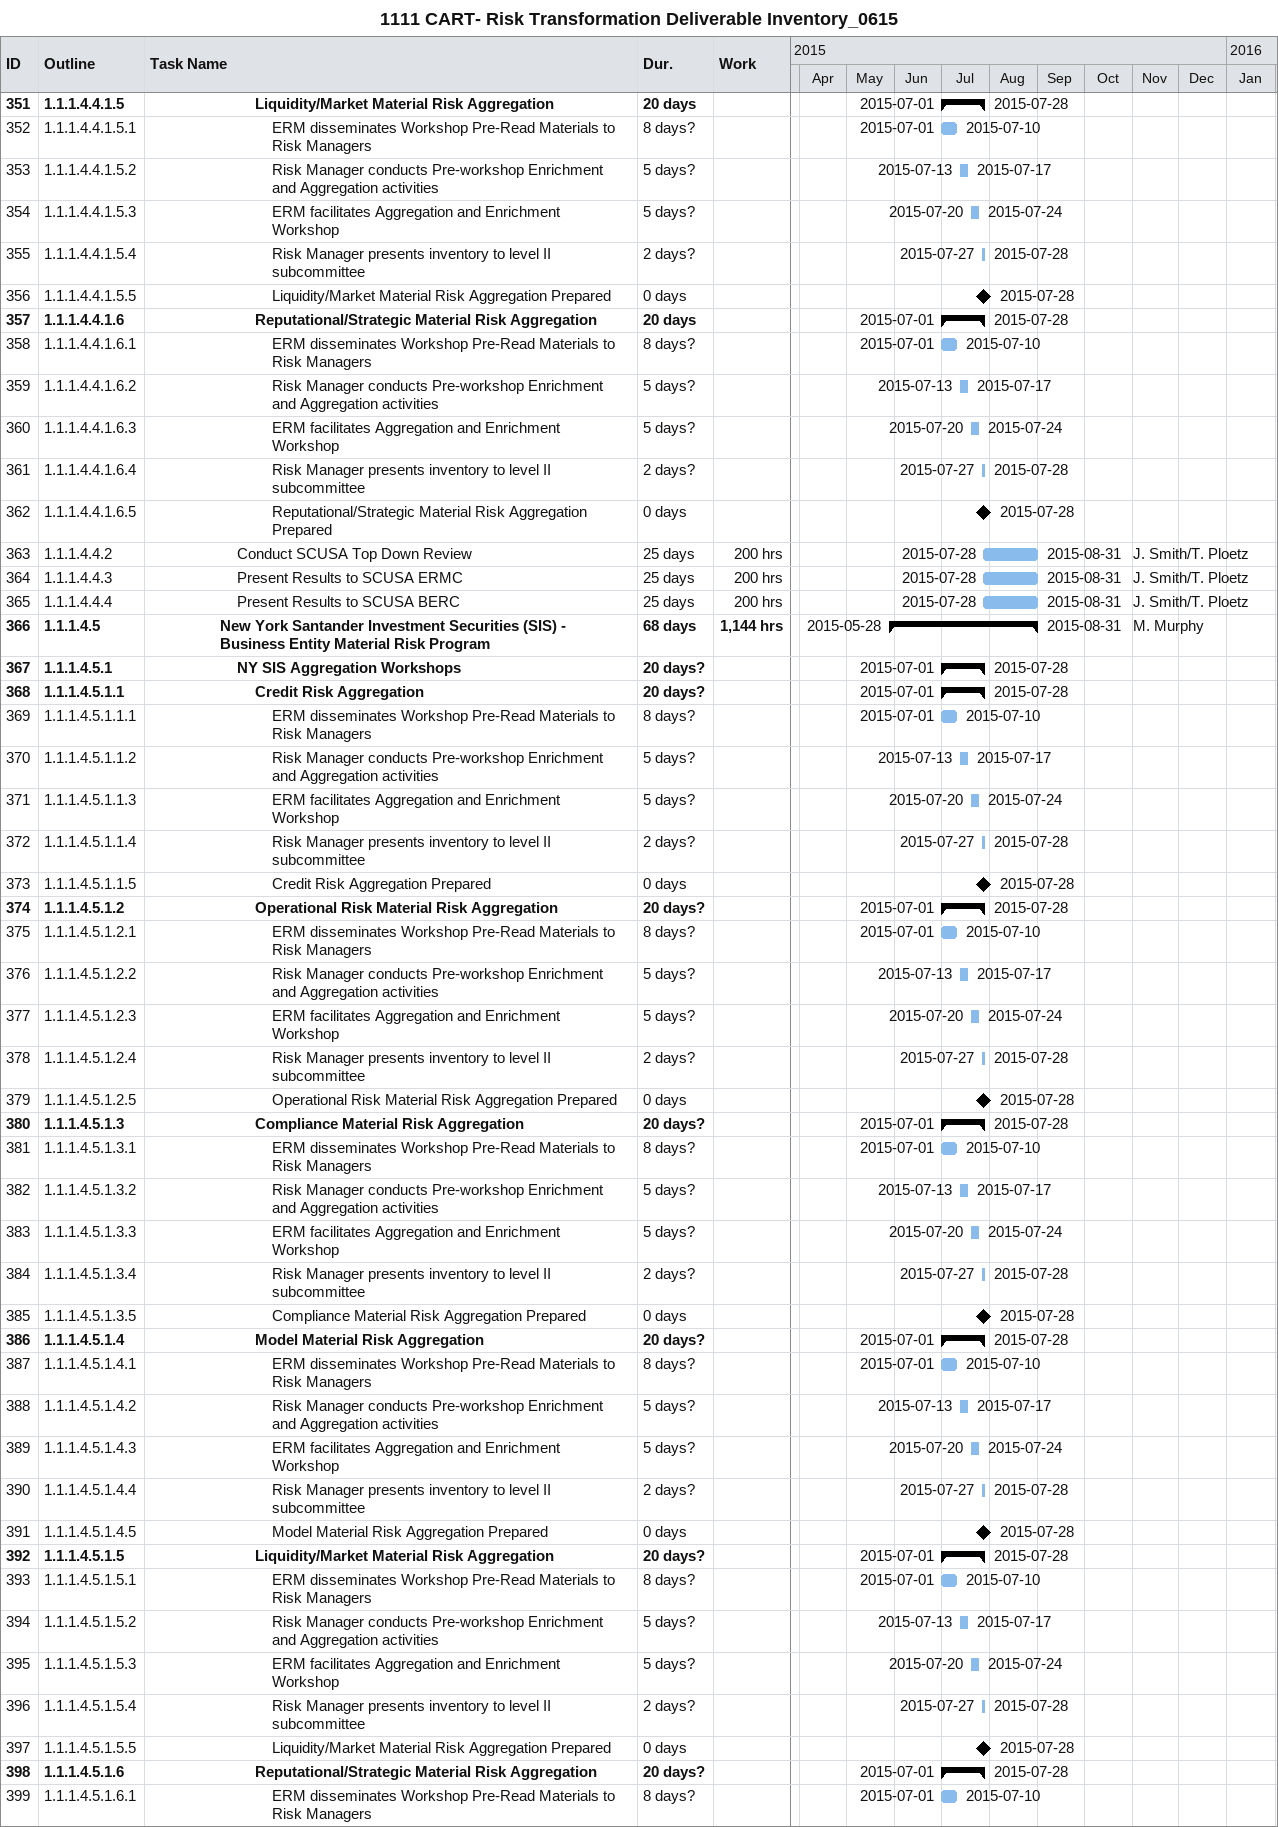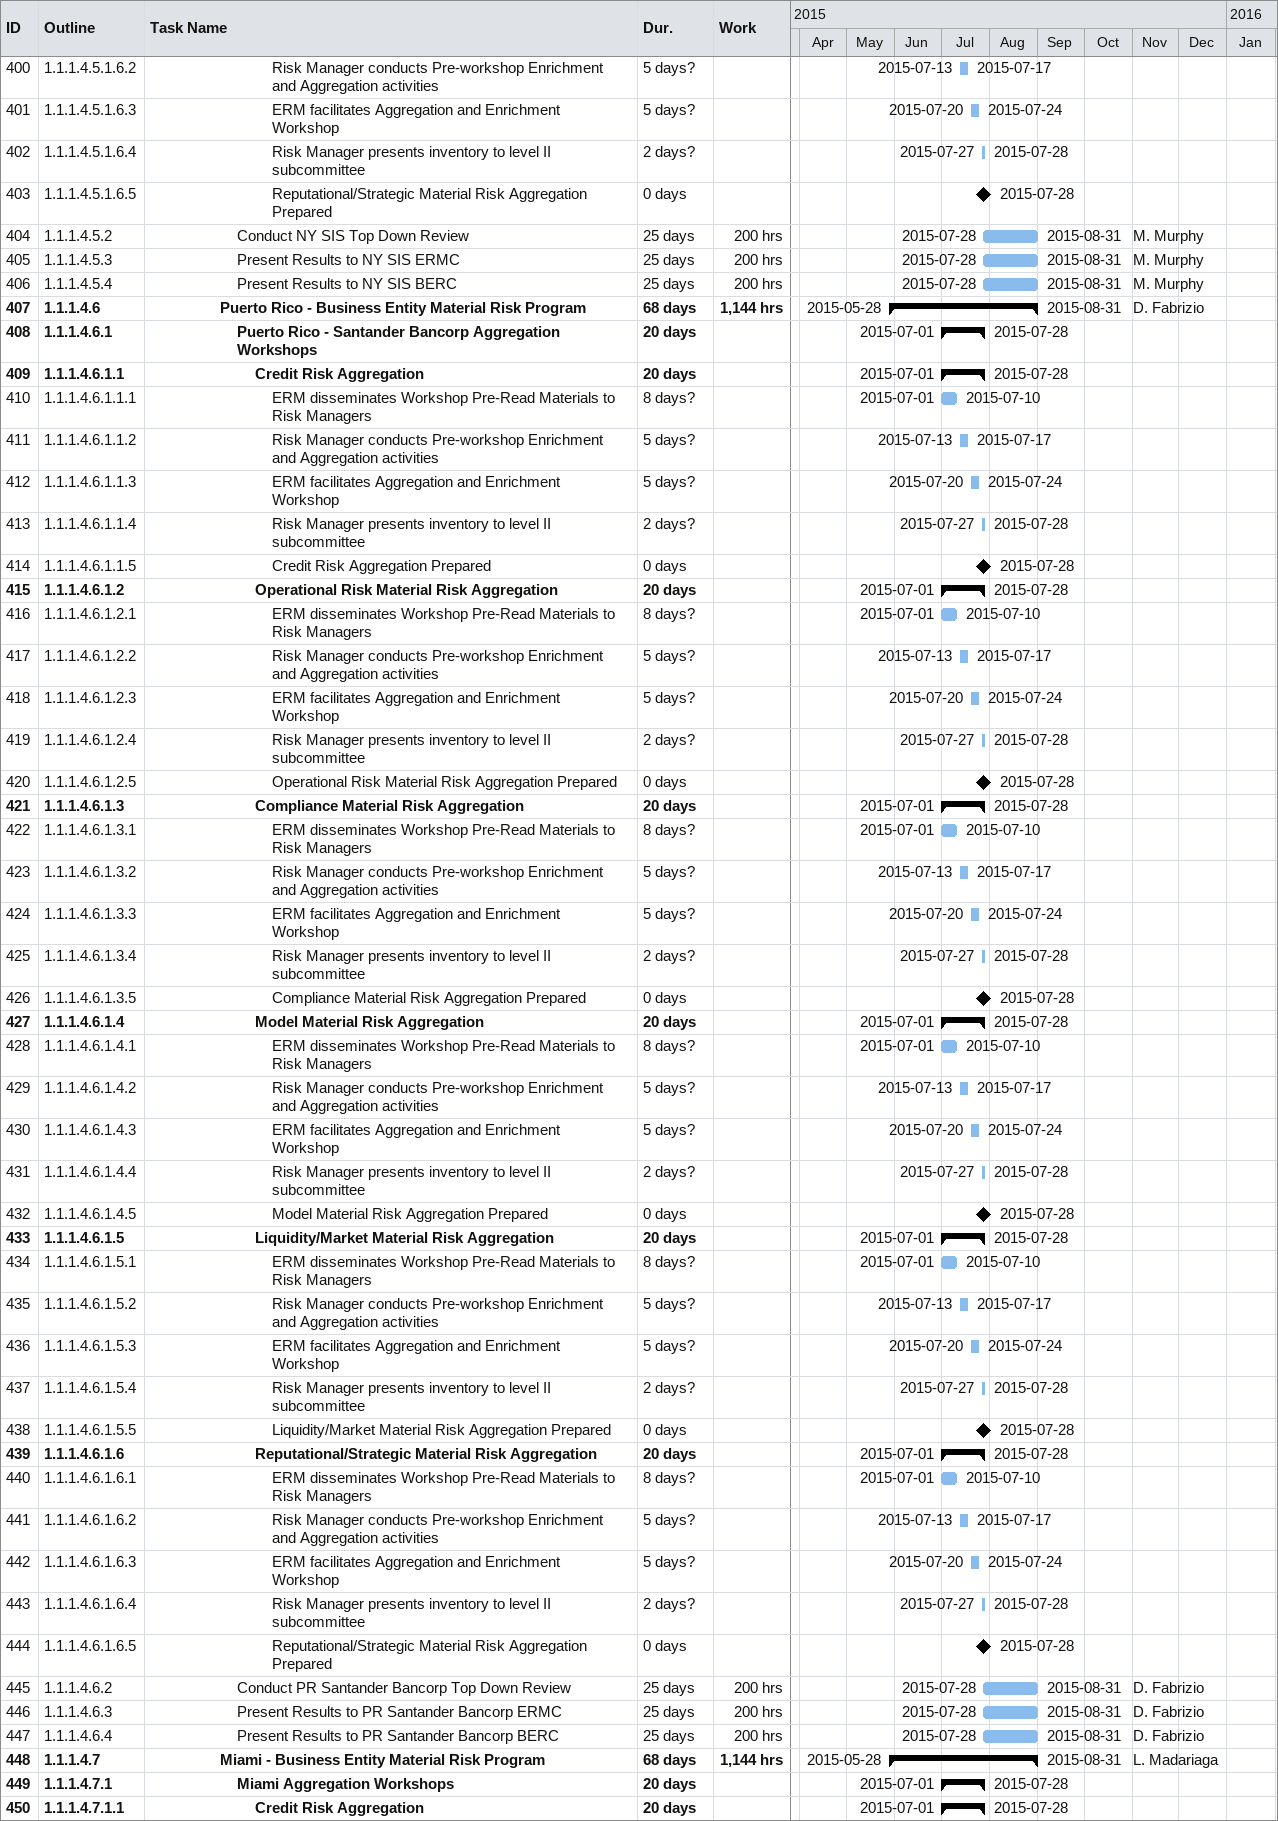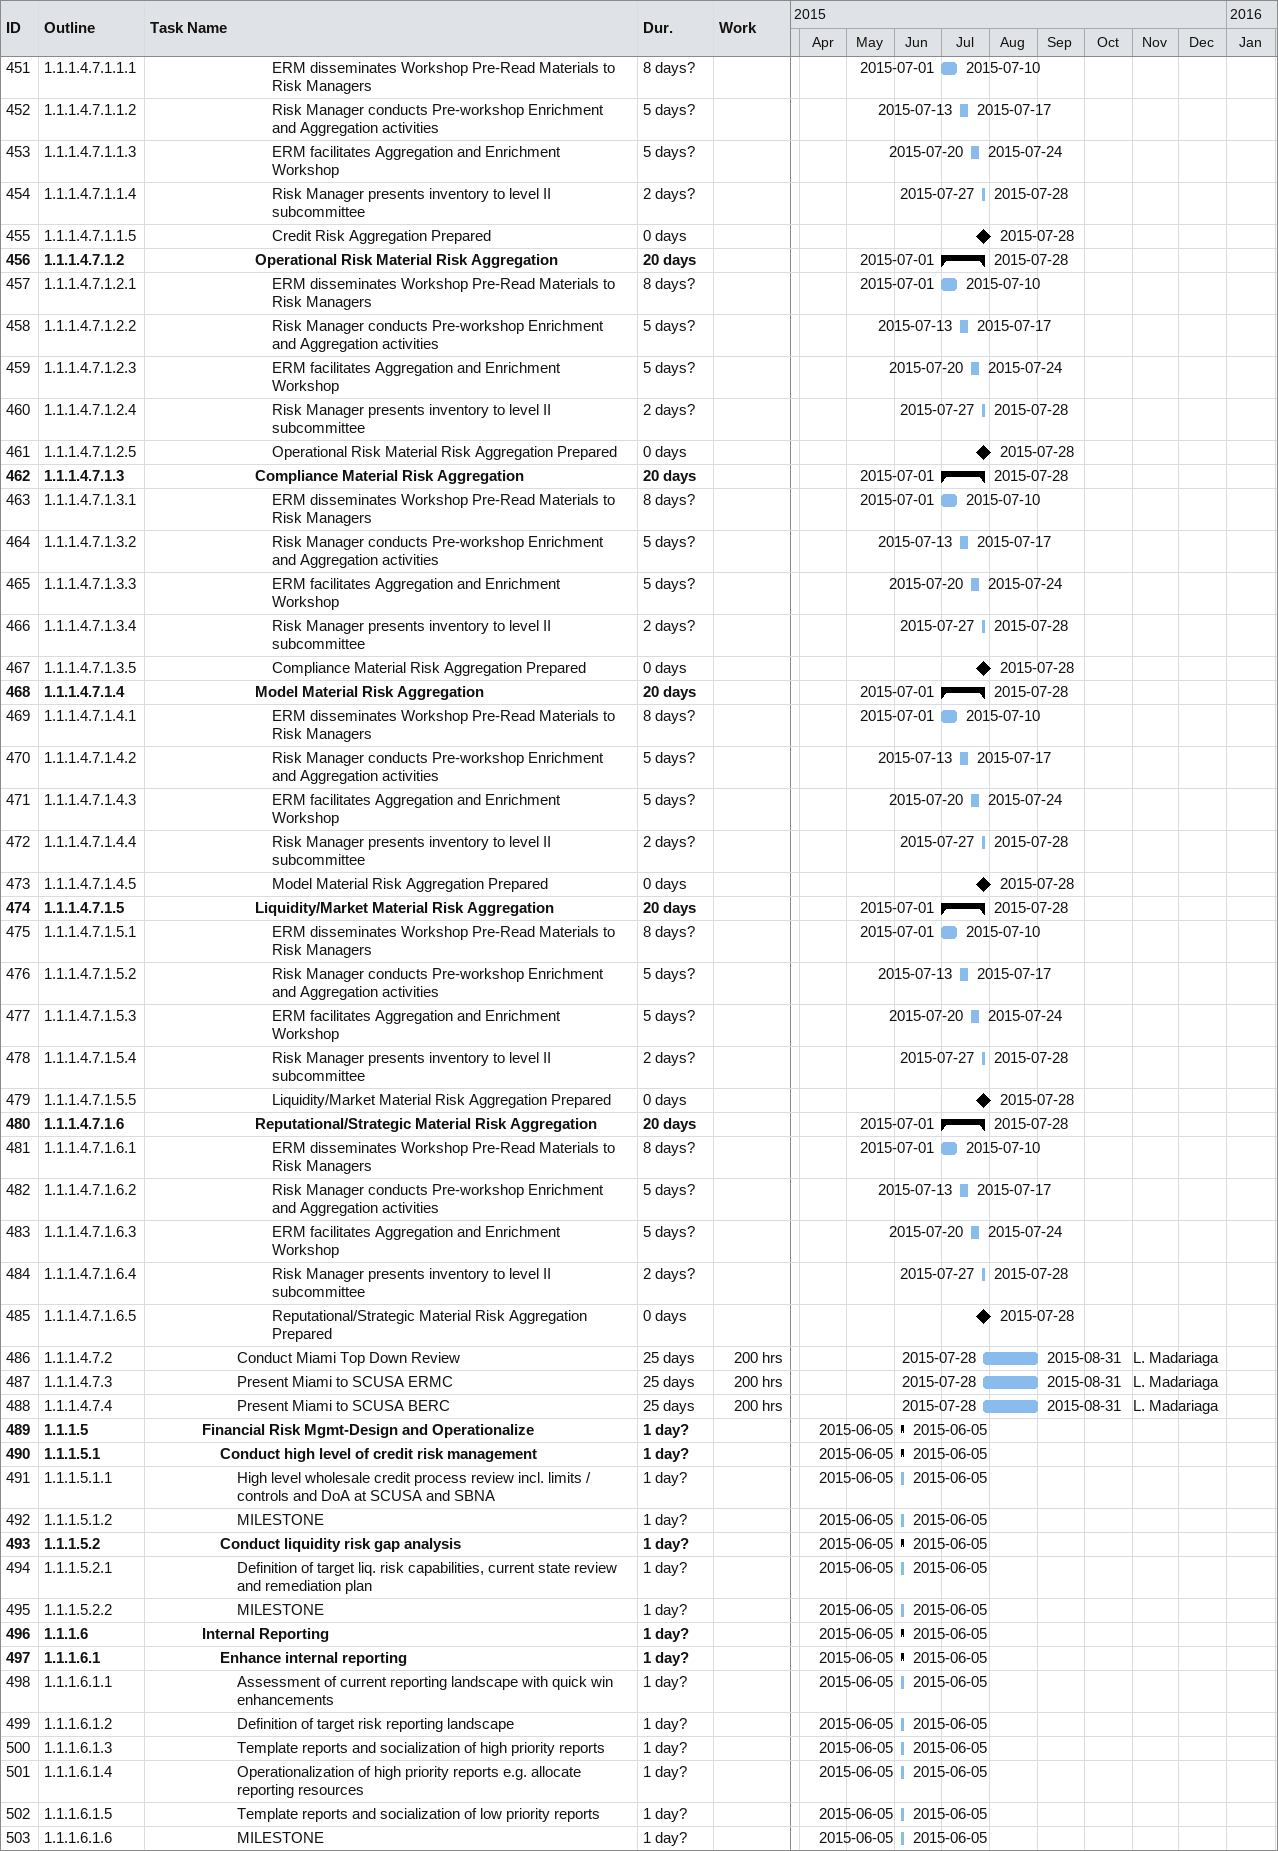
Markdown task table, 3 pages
1111 CART- Risk Transformation Deliverable Inventory_0615

| ID | WBS | Task | Duration | Start | Finish | Resources | Work (h) |
|---|---|---|---|---|---|---|---|
| 351 | 1.1.1.4.4.1.5 | **Liquidity/Market Material Risk Aggregation** | 20d | 2015-07-01 | 2015-07-28 |  |  |
| 352 | 1.1.1.4.4.1.5.1 | ERM disseminates Workshop Pre-Read Materials to Risk Managers | 8d? | 2015-07-01 | 2015-07-10 |  |  |
| 353 | 1.1.1.4.4.1.5.2 | Risk Manager conducts Pre-workshop Enrichment and Aggregation activities | 5d? | 2015-07-13 | 2015-07-17 |  |  |
| 354 | 1.1.1.4.4.1.5.3 | ERM facilitates Aggregation and Enrichment Workshop | 5d? | 2015-07-20 | 2015-07-24 |  |  |
| 355 | 1.1.1.4.4.1.5.4 | Risk Manager presents inventory to level II subcommittee | 2d? | 2015-07-27 | 2015-07-28 |  |  |
| 356 | 1.1.1.4.4.1.5.5 | Liquidity/Market Material Risk Aggregation Prepared | 0d | 2015-07-28 | 2015-07-28 |  |  |
| 357 | 1.1.1.4.4.1.6 | **Reputational/Strategic Material Risk Aggregation** | 20d | 2015-07-01 | 2015-07-28 |  |  |
| 358 | 1.1.1.4.4.1.6.1 | ERM disseminates Workshop Pre-Read Materials to Risk Managers | 8d? | 2015-07-01 | 2015-07-10 |  |  |
| 359 | 1.1.1.4.4.1.6.2 | Risk Manager conducts Pre-workshop Enrichment and Aggregation activities | 5d? | 2015-07-13 | 2015-07-17 |  |  |
| 360 | 1.1.1.4.4.1.6.3 | ERM facilitates Aggregation and Enrichment Workshop | 5d? | 2015-07-20 | 2015-07-24 |  |  |
| 361 | 1.1.1.4.4.1.6.4 | Risk Manager presents inventory to level II subcommittee | 2d? | 2015-07-27 | 2015-07-28 |  |  |
| 362 | 1.1.1.4.4.1.6.5 | Reputational/Strategic Material Risk Aggregation Prepared | 0d | 2015-07-28 | 2015-07-28 |  |  |
| 363 | 1.1.1.4.4.2 | Conduct SCUSA Top Down Review | 25d | 2015-07-28 | 2015-08-31 | J. Smith/T. Ploetz | 200 |
| 364 | 1.1.1.4.4.3 | Present Results to SCUSA ERMC | 25d | 2015-07-28 | 2015-08-31 | J. Smith/T. Ploetz | 200 |
| 365 | 1.1.1.4.4.4 | Present Results to SCUSA BERC | 25d | 2015-07-28 | 2015-08-31 | J. Smith/T. Ploetz | 200 |
| 366 | 1.1.1.4.5 | **New York Santander Investment Securities (SIS) - Business Entity Material Risk Program** | 68d | 2015-05-28 | 2015-08-31 | M. Murphy | 1144 |
| 367 | 1.1.1.4.5.1 | **NY SIS Aggregation Workshops** | 20d? | 2015-07-01 | 2015-07-28 |  |  |
| 368 | 1.1.1.4.5.1.1 | **Credit Risk Aggregation** | 20d? | 2015-07-01 | 2015-07-28 |  |  |
| 369 | 1.1.1.4.5.1.1.1 | ERM disseminates Workshop Pre-Read Materials to Risk Managers | 8d? | 2015-07-01 | 2015-07-10 |  |  |
| 370 | 1.1.1.4.5.1.1.2 | Risk Manager conducts Pre-workshop Enrichment and Aggregation activities | 5d? | 2015-07-13 | 2015-07-17 |  |  |
| 371 | 1.1.1.4.5.1.1.3 | ERM facilitates Aggregation and Enrichment Workshop | 5d? | 2015-07-20 | 2015-07-24 |  |  |
| 372 | 1.1.1.4.5.1.1.4 | Risk Manager presents inventory to level II subcommittee | 2d? | 2015-07-27 | 2015-07-28 |  |  |
| 373 | 1.1.1.4.5.1.1.5 | Credit Risk Aggregation Prepared | 0d | 2015-07-28 | 2015-07-28 |  |  |
| 374 | 1.1.1.4.5.1.2 | **Operational Risk Material Risk Aggregation** | 20d? | 2015-07-01 | 2015-07-28 |  |  |
| 375 | 1.1.1.4.5.1.2.1 | ERM disseminates Workshop Pre-Read Materials to Risk Managers | 8d? | 2015-07-01 | 2015-07-10 |  |  |
| 376 | 1.1.1.4.5.1.2.2 | Risk Manager conducts Pre-workshop Enrichment and Aggregation activities | 5d? | 2015-07-13 | 2015-07-17 |  |  |
| 377 | 1.1.1.4.5.1.2.3 | ERM facilitates Aggregation and Enrichment Workshop | 5d? | 2015-07-20 | 2015-07-24 |  |  |
| 378 | 1.1.1.4.5.1.2.4 | Risk Manager presents inventory to level II subcommittee | 2d? | 2015-07-27 | 2015-07-28 |  |  |
| 379 | 1.1.1.4.5.1.2.5 | Operational Risk Material Risk Aggregation Prepared | 0d | 2015-07-28 | 2015-07-28 |  |  |
| 380 | 1.1.1.4.5.1.3 | **Compliance Material Risk Aggregation** | 20d? | 2015-07-01 | 2015-07-28 |  |  |
| 381 | 1.1.1.4.5.1.3.1 | ERM disseminates Workshop Pre-Read Materials to Risk Managers | 8d? | 2015-07-01 | 2015-07-10 |  |  |
| 382 | 1.1.1.4.5.1.3.2 | Risk Manager conducts Pre-workshop Enrichment and Aggregation activities | 5d? | 2015-07-13 | 2015-07-17 |  |  |
| 383 | 1.1.1.4.5.1.3.3 | ERM facilitates Aggregation and Enrichment Workshop | 5d? | 2015-07-20 | 2015-07-24 |  |  |
| 384 | 1.1.1.4.5.1.3.4 | Risk Manager presents inventory to level II subcommittee | 2d? | 2015-07-27 | 2015-07-28 |  |  |
| 385 | 1.1.1.4.5.1.3.5 | Compliance Material Risk Aggregation Prepared | 0d | 2015-07-28 | 2015-07-28 |  |  |
| 386 | 1.1.1.4.5.1.4 | **Model Material Risk Aggregation** | 20d? | 2015-07-01 | 2015-07-28 |  |  |
| 387 | 1.1.1.4.5.1.4.1 | ERM disseminates Workshop Pre-Read Materials to Risk Managers | 8d? | 2015-07-01 | 2015-07-10 |  |  |
| 388 | 1.1.1.4.5.1.4.2 | Risk Manager conducts Pre-workshop Enrichment and Aggregation activities | 5d? | 2015-07-13 | 2015-07-17 |  |  |
| 389 | 1.1.1.4.5.1.4.3 | ERM facilitates Aggregation and Enrichment Workshop | 5d? | 2015-07-20 | 2015-07-24 |  |  |
| 390 | 1.1.1.4.5.1.4.4 | Risk Manager presents inventory to level II subcommittee | 2d? | 2015-07-27 | 2015-07-28 |  |  |
| 391 | 1.1.1.4.5.1.4.5 | Model Material Risk Aggregation Prepared | 0d | 2015-07-28 | 2015-07-28 |  |  |
| 392 | 1.1.1.4.5.1.5 | **Liquidity/Market Material Risk Aggregation** | 20d? | 2015-07-01 | 2015-07-28 |  |  |
| 393 | 1.1.1.4.5.1.5.1 | ERM disseminates Workshop Pre-Read Materials to Risk Managers | 8d? | 2015-07-01 | 2015-07-10 |  |  |
| 394 | 1.1.1.4.5.1.5.2 | Risk Manager conducts Pre-workshop Enrichment and Aggregation activities | 5d? | 2015-07-13 | 2015-07-17 |  |  |
| 395 | 1.1.1.4.5.1.5.3 | ERM facilitates Aggregation and Enrichment Workshop | 5d? | 2015-07-20 | 2015-07-24 |  |  |
| 396 | 1.1.1.4.5.1.5.4 | Risk Manager presents inventory to level II subcommittee | 2d? | 2015-07-27 | 2015-07-28 |  |  |
| 397 | 1.1.1.4.5.1.5.5 | Liquidity/Market Material Risk Aggregation Prepared | 0d | 2015-07-28 | 2015-07-28 |  |  |
| 398 | 1.1.1.4.5.1.6 | **Reputational/Strategic Material Risk Aggregation** | 20d? | 2015-07-01 | 2015-07-28 |  |  |
| 399 | 1.1.1.4.5.1.6.1 | ERM disseminates Workshop Pre-Read Materials to Risk Managers | 8d? | 2015-07-01 | 2015-07-10 |  |  |
| 400 | 1.1.1.4.5.1.6.2 | Risk Manager conducts Pre-workshop Enrichment and Aggregation activities | 5d? | 2015-07-13 | 2015-07-17 |  |  |
| 401 | 1.1.1.4.5.1.6.3 | ERM facilitates Aggregation and Enrichment Workshop | 5d? | 2015-07-20 | 2015-07-24 |  |  |
| 402 | 1.1.1.4.5.1.6.4 | Risk Manager presents inventory to level II subcommittee | 2d? | 2015-07-27 | 2015-07-28 |  |  |
| 403 | 1.1.1.4.5.1.6.5 | Reputational/Strategic Material Risk Aggregation Prepared | 0d | 2015-07-28 | 2015-07-28 |  |  |
| 404 | 1.1.1.4.5.2 | Conduct NY SIS Top Down Review | 25d | 2015-07-28 | 2015-08-31 | M. Murphy | 200 |
| 405 | 1.1.1.4.5.3 | Present Results to NY SIS ERMC | 25d | 2015-07-28 | 2015-08-31 | M. Murphy | 200 |
| 406 | 1.1.1.4.5.4 | Present Results to NY SIS BERC | 25d | 2015-07-28 | 2015-08-31 | M. Murphy | 200 |
| 407 | 1.1.1.4.6 | **Puerto Rico - Business Entity Material Risk Program** | 68d | 2015-05-28 | 2015-08-31 | D. Fabrizio | 1144 |
| 408 | 1.1.1.4.6.1 | **Puerto Rico - Santander Bancorp Aggregation Workshops** | 20d | 2015-07-01 | 2015-07-28 |  |  |
| 409 | 1.1.1.4.6.1.1 | **Credit Risk Aggregation** | 20d | 2015-07-01 | 2015-07-28 |  |  |
| 410 | 1.1.1.4.6.1.1.1 | ERM disseminates Workshop Pre-Read Materials to Risk Managers | 8d? | 2015-07-01 | 2015-07-10 |  |  |
| 411 | 1.1.1.4.6.1.1.2 | Risk Manager conducts Pre-workshop Enrichment and Aggregation activities | 5d? | 2015-07-13 | 2015-07-17 |  |  |
| 412 | 1.1.1.4.6.1.1.3 | ERM facilitates Aggregation and Enrichment Workshop | 5d? | 2015-07-20 | 2015-07-24 |  |  |
| 413 | 1.1.1.4.6.1.1.4 | Risk Manager presents inventory to level II subcommittee | 2d? | 2015-07-27 | 2015-07-28 |  |  |
| 414 | 1.1.1.4.6.1.1.5 | Credit Risk Aggregation Prepared | 0d | 2015-07-28 | 2015-07-28 |  |  |
| 415 | 1.1.1.4.6.1.2 | **Operational Risk Material Risk Aggregation** | 20d | 2015-07-01 | 2015-07-28 |  |  |
| 416 | 1.1.1.4.6.1.2.1 | ERM disseminates Workshop Pre-Read Materials to Risk Managers | 8d? | 2015-07-01 | 2015-07-10 |  |  |
| 417 | 1.1.1.4.6.1.2.2 | Risk Manager conducts Pre-workshop Enrichment and Aggregation activities | 5d? | 2015-07-13 | 2015-07-17 |  |  |
| 418 | 1.1.1.4.6.1.2.3 | ERM facilitates Aggregation and Enrichment Workshop | 5d? | 2015-07-20 | 2015-07-24 |  |  |
| 419 | 1.1.1.4.6.1.2.4 | Risk Manager presents inventory to level II subcommittee | 2d? | 2015-07-27 | 2015-07-28 |  |  |
| 420 | 1.1.1.4.6.1.2.5 | Operational Risk Material Risk Aggregation Prepared | 0d | 2015-07-28 | 2015-07-28 |  |  |
| 421 | 1.1.1.4.6.1.3 | **Compliance Material Risk Aggregation** | 20d | 2015-07-01 | 2015-07-28 |  |  |
| 422 | 1.1.1.4.6.1.3.1 | ERM disseminates Workshop Pre-Read Materials to Risk Managers | 8d? | 2015-07-01 | 2015-07-10 |  |  |
| 423 | 1.1.1.4.6.1.3.2 | Risk Manager conducts Pre-workshop Enrichment and Aggregation activities | 5d? | 2015-07-13 | 2015-07-17 |  |  |
| 424 | 1.1.1.4.6.1.3.3 | ERM facilitates Aggregation and Enrichment Workshop | 5d? | 2015-07-20 | 2015-07-24 |  |  |
| 425 | 1.1.1.4.6.1.3.4 | Risk Manager presents inventory to level II subcommittee | 2d? | 2015-07-27 | 2015-07-28 |  |  |
| 426 | 1.1.1.4.6.1.3.5 | Compliance Material Risk Aggregation Prepared | 0d | 2015-07-28 | 2015-07-28 |  |  |
| 427 | 1.1.1.4.6.1.4 | **Model Material Risk Aggregation** | 20d | 2015-07-01 | 2015-07-28 |  |  |
| 428 | 1.1.1.4.6.1.4.1 | ERM disseminates Workshop Pre-Read Materials to Risk Managers | 8d? | 2015-07-01 | 2015-07-10 |  |  |
| 429 | 1.1.1.4.6.1.4.2 | Risk Manager conducts Pre-workshop Enrichment and Aggregation activities | 5d? | 2015-07-13 | 2015-07-17 |  |  |
| 430 | 1.1.1.4.6.1.4.3 | ERM facilitates Aggregation and Enrichment Workshop | 5d? | 2015-07-20 | 2015-07-24 |  |  |
| 431 | 1.1.1.4.6.1.4.4 | Risk Manager presents inventory to level II subcommittee | 2d? | 2015-07-27 | 2015-07-28 |  |  |
| 432 | 1.1.1.4.6.1.4.5 | Model Material Risk Aggregation Prepared | 0d | 2015-07-28 | 2015-07-28 |  |  |
| 433 | 1.1.1.4.6.1.5 | **Liquidity/Market Material Risk Aggregation** | 20d | 2015-07-01 | 2015-07-28 |  |  |
| 434 | 1.1.1.4.6.1.5.1 | ERM disseminates Workshop Pre-Read Materials to Risk Managers | 8d? | 2015-07-01 | 2015-07-10 |  |  |
| 435 | 1.1.1.4.6.1.5.2 | Risk Manager conducts Pre-workshop Enrichment and Aggregation activities | 5d? | 2015-07-13 | 2015-07-17 |  |  |
| 436 | 1.1.1.4.6.1.5.3 | ERM facilitates Aggregation and Enrichment Workshop | 5d? | 2015-07-20 | 2015-07-24 |  |  |
| 437 | 1.1.1.4.6.1.5.4 | Risk Manager presents inventory to level II subcommittee | 2d? | 2015-07-27 | 2015-07-28 |  |  |
| 438 | 1.1.1.4.6.1.5.5 | Liquidity/Market Material Risk Aggregation Prepared | 0d | 2015-07-28 | 2015-07-28 |  |  |
| 439 | 1.1.1.4.6.1.6 | **Reputational/Strategic Material Risk Aggregation** | 20d | 2015-07-01 | 2015-07-28 |  |  |
| 440 | 1.1.1.4.6.1.6.1 | ERM disseminates Workshop Pre-Read Materials to Risk Managers | 8d? | 2015-07-01 | 2015-07-10 |  |  |
| 441 | 1.1.1.4.6.1.6.2 | Risk Manager conducts Pre-workshop Enrichment and Aggregation activities | 5d? | 2015-07-13 | 2015-07-17 |  |  |
| 442 | 1.1.1.4.6.1.6.3 | ERM facilitates Aggregation and Enrichment Workshop | 5d? | 2015-07-20 | 2015-07-24 |  |  |
| 443 | 1.1.1.4.6.1.6.4 | Risk Manager presents inventory to level II subcommittee | 2d? | 2015-07-27 | 2015-07-28 |  |  |
| 444 | 1.1.1.4.6.1.6.5 | Reputational/Strategic Material Risk Aggregation Prepared | 0d | 2015-07-28 | 2015-07-28 |  |  |
| 445 | 1.1.1.4.6.2 | Conduct PR Santander Bancorp Top Down Review | 25d | 2015-07-28 | 2015-08-31 | D. Fabrizio | 200 |
| 446 | 1.1.1.4.6.3 | Present Results to PR Santander Bancorp ERMC | 25d | 2015-07-28 | 2015-08-31 | D. Fabrizio | 200 |
| 447 | 1.1.1.4.6.4 | Present Results to PR Santander Bancorp BERC | 25d | 2015-07-28 | 2015-08-31 | D. Fabrizio | 200 |
| 448 | 1.1.1.4.7 | **Miami - Business Entity Material Risk Program** | 68d | 2015-05-28 | 2015-08-31 | L. Madariaga | 1144 |
| 449 | 1.1.1.4.7.1 | **Miami Aggregation Workshops** | 20d | 2015-07-01 | 2015-07-28 |  |  |
| 450 | 1.1.1.4.7.1.1 | **Credit Risk Aggregation** | 20d | 2015-07-01 | 2015-07-28 |  |  |
| 451 | 1.1.1.4.7.1.1.1 | ERM disseminates Workshop Pre-Read Materials to Risk Managers | 8d? | 2015-07-01 | 2015-07-10 |  |  |
| 452 | 1.1.1.4.7.1.1.2 | Risk Manager conducts Pre-workshop Enrichment and Aggregation activities | 5d? | 2015-07-13 | 2015-07-17 |  |  |
| 453 | 1.1.1.4.7.1.1.3 | ERM facilitates Aggregation and Enrichment Workshop | 5d? | 2015-07-20 | 2015-07-24 |  |  |
| 454 | 1.1.1.4.7.1.1.4 | Risk Manager presents inventory to level II subcommittee | 2d? | 2015-07-27 | 2015-07-28 |  |  |
| 455 | 1.1.1.4.7.1.1.5 | Credit Risk Aggregation Prepared | 0d | 2015-07-28 | 2015-07-28 |  |  |
| 456 | 1.1.1.4.7.1.2 | **Operational Risk Material Risk Aggregation** | 20d | 2015-07-01 | 2015-07-28 |  |  |
| 457 | 1.1.1.4.7.1.2.1 | ERM disseminates Workshop Pre-Read Materials to Risk Managers | 8d? | 2015-07-01 | 2015-07-10 |  |  |
| 458 | 1.1.1.4.7.1.2.2 | Risk Manager conducts Pre-workshop Enrichment and Aggregation activities | 5d? | 2015-07-13 | 2015-07-17 |  |  |
| 459 | 1.1.1.4.7.1.2.3 | ERM facilitates Aggregation and Enrichment Workshop | 5d? | 2015-07-20 | 2015-07-24 |  |  |
| 460 | 1.1.1.4.7.1.2.4 | Risk Manager presents inventory to level II subcommittee | 2d? | 2015-07-27 | 2015-07-28 |  |  |
| 461 | 1.1.1.4.7.1.2.5 | Operational Risk Material Risk Aggregation Prepared | 0d | 2015-07-28 | 2015-07-28 |  |  |
| 462 | 1.1.1.4.7.1.3 | **Compliance Material Risk Aggregation** | 20d | 2015-07-01 | 2015-07-28 |  |  |
| 463 | 1.1.1.4.7.1.3.1 | ERM disseminates Workshop Pre-Read Materials to Risk Managers | 8d? | 2015-07-01 | 2015-07-10 |  |  |
| 464 | 1.1.1.4.7.1.3.2 | Risk Manager conducts Pre-workshop Enrichment and Aggregation activities | 5d? | 2015-07-13 | 2015-07-17 |  |  |
| 465 | 1.1.1.4.7.1.3.3 | ERM facilitates Aggregation and Enrichment Workshop | 5d? | 2015-07-20 | 2015-07-24 |  |  |
| 466 | 1.1.1.4.7.1.3.4 | Risk Manager presents inventory to level II subcommittee | 2d? | 2015-07-27 | 2015-07-28 |  |  |
| 467 | 1.1.1.4.7.1.3.5 | Compliance Material Risk Aggregation Prepared | 0d | 2015-07-28 | 2015-07-28 |  |  |
| 468 | 1.1.1.4.7.1.4 | **Model Material Risk Aggregation** | 20d | 2015-07-01 | 2015-07-28 |  |  |
| 469 | 1.1.1.4.7.1.4.1 | ERM disseminates Workshop Pre-Read Materials to Risk Managers | 8d? | 2015-07-01 | 2015-07-10 |  |  |
| 470 | 1.1.1.4.7.1.4.2 | Risk Manager conducts Pre-workshop Enrichment and Aggregation activities | 5d? | 2015-07-13 | 2015-07-17 |  |  |
| 471 | 1.1.1.4.7.1.4.3 | ERM facilitates Aggregation and Enrichment Workshop | 5d? | 2015-07-20 | 2015-07-24 |  |  |
| 472 | 1.1.1.4.7.1.4.4 | Risk Manager presents inventory to level II subcommittee | 2d? | 2015-07-27 | 2015-07-28 |  |  |
| 473 | 1.1.1.4.7.1.4.5 | Model Material Risk Aggregation Prepared | 0d | 2015-07-28 | 2015-07-28 |  |  |
| 474 | 1.1.1.4.7.1.5 | **Liquidity/Market Material Risk Aggregation** | 20d | 2015-07-01 | 2015-07-28 |  |  |
| 475 | 1.1.1.4.7.1.5.1 | ERM disseminates Workshop Pre-Read Materials to Risk Managers | 8d? | 2015-07-01 | 2015-07-10 |  |  |
| 476 | 1.1.1.4.7.1.5.2 | Risk Manager conducts Pre-workshop Enrichment and Aggregation activities | 5d? | 2015-07-13 | 2015-07-17 |  |  |
| 477 | 1.1.1.4.7.1.5.3 | ERM facilitates Aggregation and Enrichment Workshop | 5d? | 2015-07-20 | 2015-07-24 |  |  |
| 478 | 1.1.1.4.7.1.5.4 | Risk Manager presents inventory to level II subcommittee | 2d? | 2015-07-27 | 2015-07-28 |  |  |
| 479 | 1.1.1.4.7.1.5.5 | Liquidity/Market Material Risk Aggregation Prepared | 0d | 2015-07-28 | 2015-07-28 |  |  |
| 480 | 1.1.1.4.7.1.6 | **Reputational/Strategic Material Risk Aggregation** | 20d | 2015-07-01 | 2015-07-28 |  |  |
| 481 | 1.1.1.4.7.1.6.1 | ERM disseminates Workshop Pre-Read Materials to Risk Managers | 8d? | 2015-07-01 | 2015-07-10 |  |  |
| 482 | 1.1.1.4.7.1.6.2 | Risk Manager conducts Pre-workshop Enrichment and Aggregation activities | 5d? | 2015-07-13 | 2015-07-17 |  |  |
| 483 | 1.1.1.4.7.1.6.3 | ERM facilitates Aggregation and Enrichment Workshop | 5d? | 2015-07-20 | 2015-07-24 |  |  |
| 484 | 1.1.1.4.7.1.6.4 | Risk Manager presents inventory to level II subcommittee | 2d? | 2015-07-27 | 2015-07-28 |  |  |
| 485 | 1.1.1.4.7.1.6.5 | Reputational/Strategic Material Risk Aggregation Prepared | 0d | 2015-07-28 | 2015-07-28 |  |  |
| 486 | 1.1.1.4.7.2 | Conduct Miami Top Down Review | 25d | 2015-07-28 | 2015-08-31 | L. Madariaga | 200 |
| 487 | 1.1.1.4.7.3 | Present Miami to SCUSA ERMC | 25d | 2015-07-28 | 2015-08-31 | L. Madariaga | 200 |
| 488 | 1.1.1.4.7.4 | Present Miami to SCUSA BERC | 25d | 2015-07-28 | 2015-08-31 | L. Madariaga | 200 |
| 489 | 1.1.1.5 | **Financial Risk Mgmt-Design and Operationalize** | 1d? | 2015-06-05 | 2015-06-05 |  |  |
| 490 | 1.1.1.5.1 | **Conduct high level of credit risk management** | 1d? | 2015-06-05 | 2015-06-05 |  |  |
| 491 | 1.1.1.5.1.1 | High level wholesale credit process review incl. limits / controls and DoA at SCUSA and SBNA | 1d? | 2015-06-05 | 2015-06-05 |  |  |
| 492 | 1.1.1.5.1.2 | MILESTONE | 1d? | 2015-06-05 | 2015-06-05 |  |  |
| 493 | 1.1.1.5.2 | **Conduct liquidity risk gap analysis** | 1d? | 2015-06-05 | 2015-06-05 |  |  |
| 494 | 1.1.1.5.2.1 | Definition of target liq. risk capabilities, current state review and remediation plan | 1d? | 2015-06-05 | 2015-06-05 |  |  |
| 495 | 1.1.1.5.2.2 | MILESTONE | 1d? | 2015-06-05 | 2015-06-05 |  |  |
| 496 | 1.1.1.6 | **Internal Reporting** | 1d? | 2015-06-05 | 2015-06-05 |  |  |
| 497 | 1.1.1.6.1 | **Enhance internal reporting** | 1d? | 2015-06-05 | 2015-06-05 |  |  |
| 498 | 1.1.1.6.1.1 | Assessment of current reporting landscape with quick win enhancements | 1d? | 2015-06-05 | 2015-06-05 |  |  |
| 499 | 1.1.1.6.1.2 | Definition of target risk reporting landscape | 1d? | 2015-06-05 | 2015-06-05 |  |  |
| 500 | 1.1.1.6.1.3 | Template reports and socialization of high priority reports | 1d? | 2015-06-05 | 2015-06-05 |  |  |
| 501 | 1.1.1.6.1.4 | Operationalization of high priority reports e.g. allocate reporting resources | 1d? | 2015-06-05 | 2015-06-05 |  |  |
| 502 | 1.1.1.6.1.5 | Template reports and socialization of low priority reports | 1d? | 2015-06-05 | 2015-06-05 |  |  |
| 503 | 1.1.1.6.1.6 | MILESTONE | 1d? | 2015-06-05 | 2015-06-05 |  |  |
